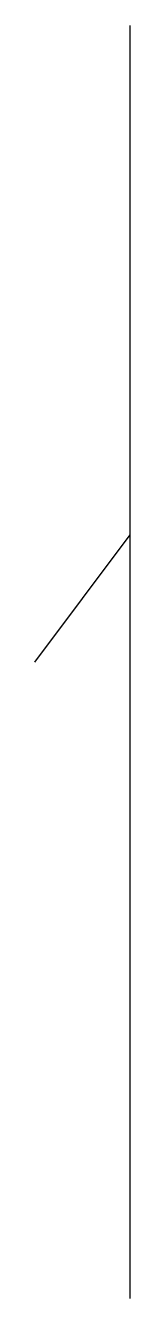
# Model space of a CAD drawing. Header units: millimetres. Extents: x 0 to 1.5, y -10 to 10.
import ezdxf

# ---------------------------------------------------------------- set-up
doc = ezdxf.new("R2010")
doc.units = ezdxf.units.MM
doc.layers.add('SURVEY', color=7, linetype='Continuous', true_color=0x123456)

msp = doc.modelspace()

# ---------------------------------------------------------------- linework, layer by layer
at = {"layer": 'SURVEY'}
for p, q in [((1.5, -10), (1.5, 10)), ((0, 0), (1.5, 2))]:
    msp.add_line(p, q, dxfattribs=at)

doc.saveas('drawing.dxf')
